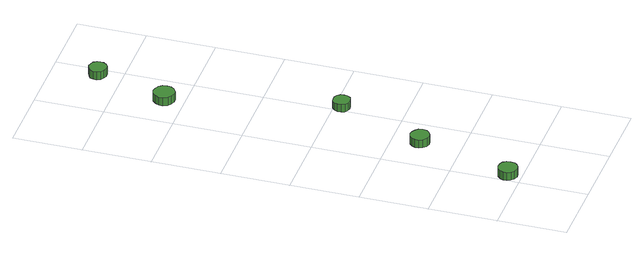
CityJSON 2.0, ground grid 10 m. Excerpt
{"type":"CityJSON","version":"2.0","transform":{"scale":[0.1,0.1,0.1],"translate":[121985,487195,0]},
"CityObjects":{
"tree1":{"type":"SolitaryVegetationObject","attributes":{"function":"something"},"geometry":[{"type":"MultiSurface","lod":"1","boundaries":[[[0,1,2,3,4,5,6,7,8,9,10,11,12,13,14]],[[15,16,17,18,19,20,21,22,23,24,25,26,27,28,29]],[[0,29,28,1]],[[1,28,27,2]],[[2,27,26,3]],[[3,26,25,4]],[[4,25,24,5]],[[5,24,23,6]],[[6,23,22,7]],[[7,22,21,8]],[[8,21,20,9]],[[9,20,19,10]],[[10,19,18,11]],[[11,18,17,12]],[[12,17,16,13]],[[13,16,15,14]],[[14,15,29,0]]]}]},
"tree2":{"type":"SolitaryVegetationObject","attributes":{"function":"something"},"geometry":[{"type":"MultiSurface","lod":"1","boundaries":[[[30,31,32,33,34,35,36,37,38,39,40,41,42,43,44]],[[45,46,47,48,49,50,51,52,53,54,55,56,57,58,59]],[[30,59,58,31]],[[31,58,57,32]],[[32,57,56,33]],[[33,56,55,34]],[[34,55,54,35]],[[35,54,53,36]],[[36,53,52,37]],[[37,52,51,38]],[[38,51,50,39]],[[39,50,49,40]],[[40,49,48,41]],[[41,48,47,42]],[[42,47,46,43]],[[43,46,45,44]],[[44,45,59,30]]]}]},
"tree3":{"type":"SolitaryVegetationObject","attributes":{"function":"something"},"geometry":[{"type":"MultiSurface","lod":"1","boundaries":[[[60,61,62,63,64,65,66,67,68,69,70,71,72,73,74]],[[75,76,77,78,79,80,81,82,83,84,85,86,87,88,89]],[[60,89,88,61]],[[61,88,87,62]],[[62,87,86,63]],[[63,86,85,64]],[[64,85,84,65]],[[65,84,83,66]],[[66,83,82,67]],[[67,82,81,68]],[[68,81,80,69]],[[69,80,79,70]],[[70,79,78,71]],[[71,78,77,72]],[[72,77,76,73]],[[73,76,75,74]],[[74,75,89,60]]]}]},
"tree4":{"type":"SolitaryVegetationObject","attributes":{"function":"something"},"geometry":[{"type":"MultiSurface","lod":"1","boundaries":[[[90,91,92,93,94,95,96,97,98,99,100,101,102,103,104]],[[105,106,107,108,109,110,111,112,113,114,115,116,117,118,119]],[[90,119,118,91]],[[91,118,117,92]],[[92,117,116,93]],[[93,116,115,94]],[[94,115,114,95]],[[95,114,113,96]],[[96,113,112,97]],[[97,112,111,98]],[[98,111,110,99]],[[99,110,109,100]],[[100,109,108,101]],[[101,108,107,102]],[[102,107,106,103]],[[103,106,105,104]],[[104,105,119,90]]]}]},
"tree5":{"type":"SolitaryVegetationObject","attributes":{"function":"something"},"geometry":[{"type":"MultiSurface","lod":"1","boundaries":[[[120,121,122,123,124,125,126,127,128,129,130,131,132,133,134]],[[135,136,137,138,139,140,141,142,143,144,145,146,147,148,149]],[[120,149,148,121]],[[121,148,147,122]],[[122,147,146,123]],[[123,146,145,124]],[[124,145,144,125]],[[125,144,143,126]],[[126,143,142,127]],[[127,142,141,128]],[[128,141,140,129]],[[129,140,139,130]],[[130,139,138,131]],[[131,138,137,132]],[[132,137,136,133]],[[133,136,135,134]],[[134,135,149,120]]]}]}
},
"vertices":[
[29,21,14],[28,27,14],[25,32,14],[20,34,14],[14,35,14],[8,33,14],[4,29,14],[1,24,14],[1,18,14],[4,13,14],[8,9,14],[14,7,14],[20,8,14],[25,11,14],[28,15,14],[28,15,1],[25,11,1],[20,8,1],[14,7,1],[8,9,1],[4,13,1],[1,18,1],[1,24,1],[4,29,1],[8,33,1],[14,35,1],[20,34,1],[25,32,1],[28,27,1],[29,21,1],
[71,161,14],[70,167,14],[66,171,14],[61,174,14],[56,175,14],[50,173,14],[46,169,14],[43,164,14],[43,158,14],[46,153,14],[50,149,14],[56,147,14],[61,148,14],[66,151,14],[70,155,14],[70,155,1],[66,151,1],[61,148,1],[56,147,1],[50,149,1],[46,153,1],[43,158,1],[43,164,1],[46,169,1],[50,173,1],[56,175,1],[61,174,1],[66,171,1],[70,167,1],[71,161,1],
[117,289,17],[116,294,17],[113,298,17],[108,301,17],[103,301,17],[98,300,17],[94,296,17],[92,291,17],[92,286,17],[94,281,17],[98,278,17],[103,276,17],[108,277,17],[113,279,17],[116,284,17],[116,284,5],[113,279,5],[108,277,5],[103,276,5],[98,278,5],[94,281,5],[92,286,5],[92,291,5],[94,296,5],[98,300,5],[103,301,5],[108,301,5],[113,298,5],[116,294,5],[117,289,5],
[62,527,20],[61,534,20],[57,539,20],[51,542,20],[45,543,20],[39,541,20],[34,536,20],[31,530,20],[31,524,20],[34,518,20],[39,514,20],[45,512,20],[51,512,20],[57,516,20],[61,521,20],[61,521,7],[57,516,7],[51,512,7],[45,512,7],[39,514,7],[34,518,7],[31,524,7],[31,530,7],[34,536,7],[39,541,7],[45,543,7],[51,542,7],[57,539,7],[61,534,7],[62,527,7],
[101,636,14],[100,641,14],[97,646,14],[92,648,14],[87,649,14],[82,647,14],[77,644,14],[75,639,14],[75,633,14],[77,628,14],[82,625,14],[87,623,14],[92,623,14],[97,626,14],[100,631,14],[100,631,1],[97,626,1],[92,623,1],[87,623,1],[82,625,1],[77,628,1],[75,633,1],[75,639,1],[77,644,1],[82,647,1],[87,649,1],[92,648,1],[97,646,1],[100,641,1],[101,636,1]
]}
